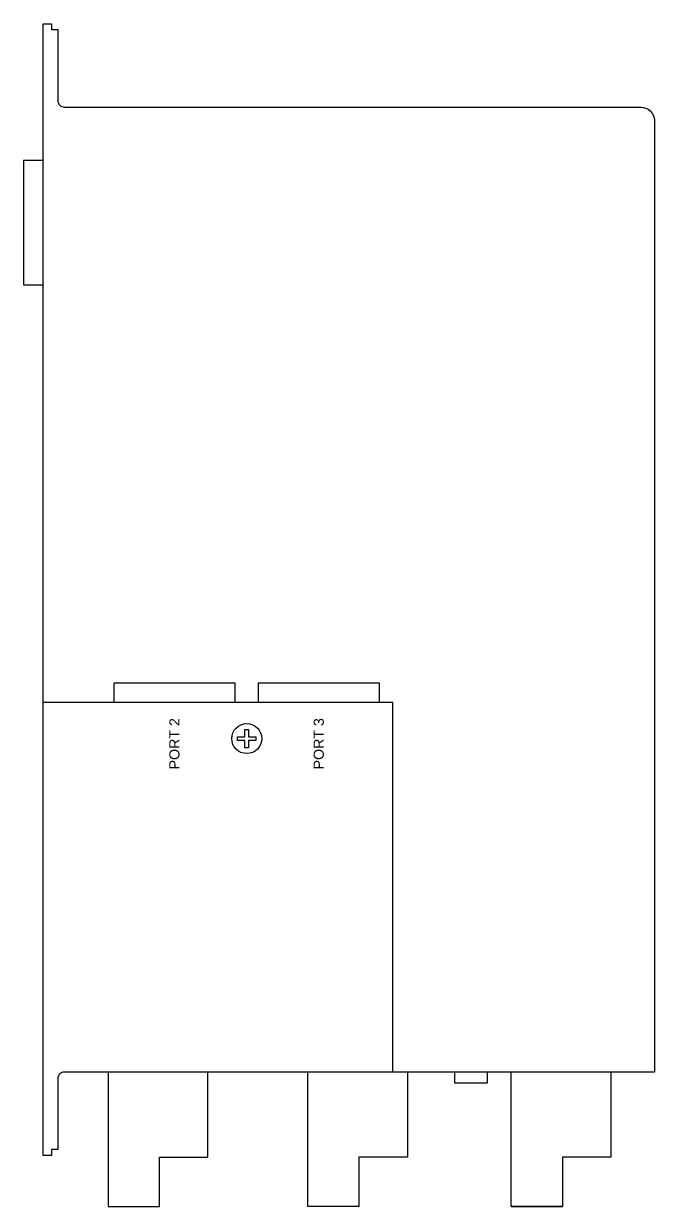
# Model space of a CAD drawing. Extents: x 3 to 47.1, y 1 to 34.6.
# Drawn here: x 34.55 to 40.65, y 23.17 to 34.62 of the extents above; entities that cross this region are included whole.
import ezdxf
from ezdxf.enums import TextEntityAlignment as Align

# ---------------------------------------------------------------- set-up
doc = ezdxf.new("R2010")
doc.units = 0
doc.header["$MEASUREMENT"] = 0
doc.layers.add('1_2__A___2__125_VDC____5__', color=7, linetype='CONTINUOUS')
doc.layers.add('3_0_____DWG', color=7, linetype='CONTINUOUS')
doc.styles.add('ARIAL', font='arial.ttf')

msp = doc.modelspace()

# ---------------------------------------------------------------- linework, layer by layer
at = {"layer": '1_2__A___2__125_VDC____5__'}
msp.add_lwpolyline([(35.369, 24.478), (35.369, 23.173), (35.864, 23.173), (35.864, 23.648), (36.333, 23.648), (36.333, 24.473)], dxfattribs=at)
at = {"layer": '3_0_____DWG'}
msp.add_lwpolyline([(34.738, 34.616), (34.818, 34.616), (34.818, 34.559), (34.881, 34.559), (34.881, 33.872, 0.414214), (34.944, 33.809), (40.523, 33.809, -0.403913), (40.654, 33.683), (40.654, 24.473), (34.944, 24.473, 0.414214), (34.881, 24.41), (34.881, 23.723), (34.818, 23.723), (34.818, 23.666), (34.738, 23.666), (34.738, 34.616)], format="xyb", dxfattribs=at)
for points in [[(34.738, 33.292), (34.55, 33.292), (34.55, 32.091), (34.738, 32.091)], [(36.596, 28.047), (36.596, 28.235), (35.424, 28.235), (35.424, 28.047)], [(37.993, 28.047), (37.993, 28.235), (36.821, 28.235), (36.821, 28.047)], [(38.124, 24.473), (38.124, 28.047), (34.738, 28.047)], [(38.264, 24.473), (38.264, 23.648), (37.795, 23.648), (37.795, 23.173), (37.3, 23.173), (37.3, 24.473)], [(39.037, 24.473), (39.037, 24.366), (38.724, 24.366), (38.724, 24.473)], [(40.233, 24.473), (40.233, 23.648), (39.764, 23.648), (39.764, 23.173), (39.269, 23.173), (39.269, 24.473)], [(39.269, 23.173), (39.764, 23.173)]]:
    msp.add_lwpolyline(points, dxfattribs=at)
msp.add_lwpolyline([(36.691, 27.716), (36.691, 27.786), (36.726, 27.786), (36.726, 27.716), (36.796, 27.716), (36.796, 27.681), (36.726, 27.681), (36.726, 27.611), (36.691, 27.611), (36.691, 27.681), (36.621, 27.681), (36.621, 27.716)], close=True, dxfattribs=at)
msp.add_circle((36.709, 27.699), 0.145, dxfattribs=at)

# ---------------------------------------------------------------- texts
at = {"layer": '3_0_____DWG', "style": 'ARIAL'}
for s, p in [('PORT 2', (36.058, 27.649)), ('PORT 3', (37.455, 27.649))]:
    msp.add_text(s, height=0.0983, rotation=90, dxfattribs=at).set_placement(p, align=Align.CENTER)

doc.saveas('drawing.dxf')
